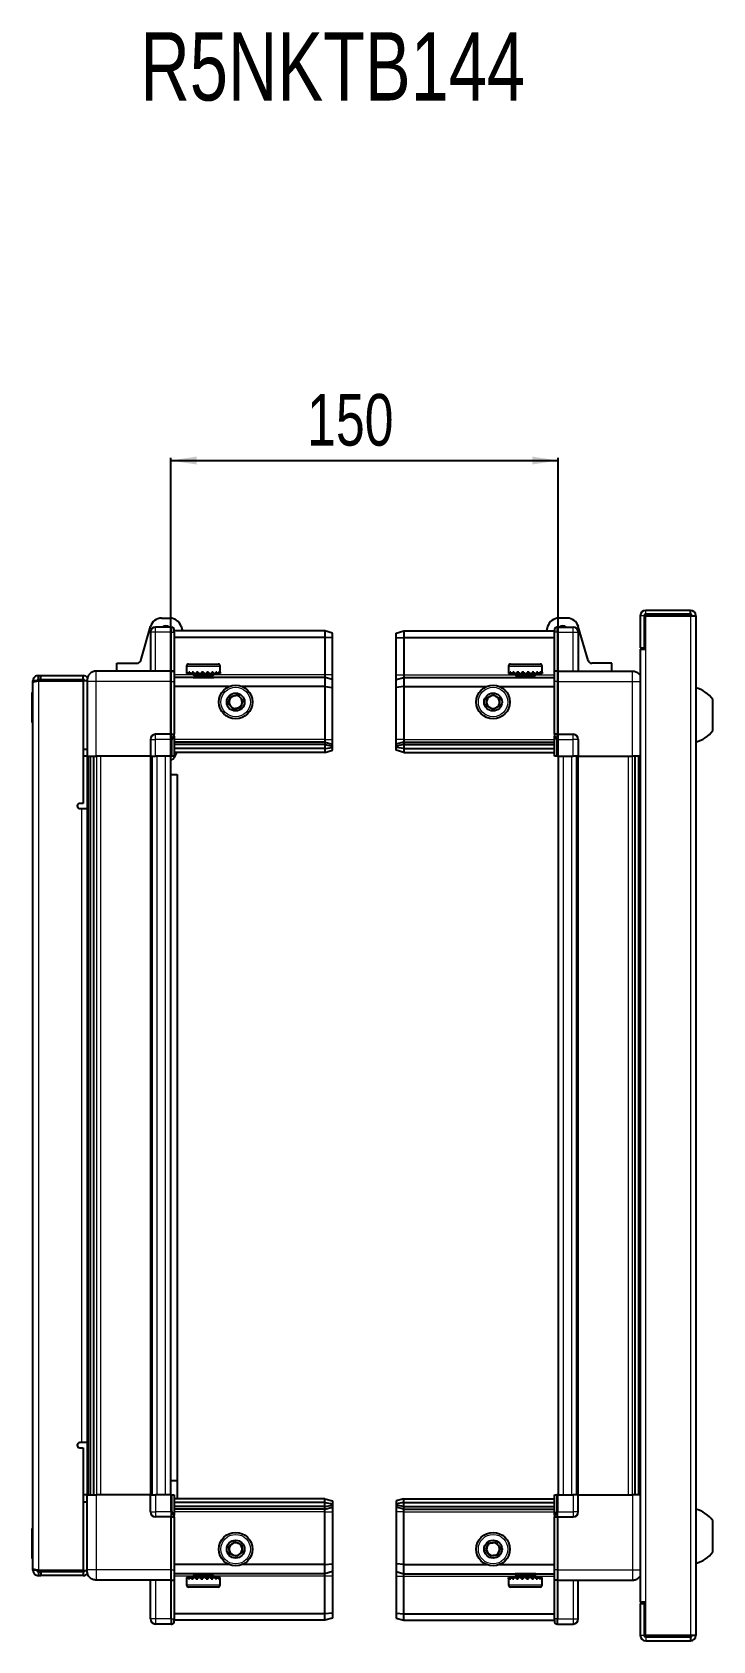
# Model space of a CAD drawing. Header units: millimetres. Extents: x 1214 to 4909, y 675 to 1887.
# Drawn here: x 3003 to 3266, y 1264 to 1887 of the extents above; entities that cross this region are included whole.
import ezdxf

# ---------------------------------------------------------------- set-up
doc = ezdxf.new("R2010")
doc.units = ezdxf.units.MM
doc.layers.add('FORMAT', color=7, linetype='Continuous')
doc.styles.add('SLDTEXTSTYLE0', font='TXT', dxfattribs={"width": 0.75})
doc.dimstyles.new('SLDDIMSTYLE0', dxfattribs={"dimtxt": 20, "dimasz": 10, "dimexe": 0, "dimexo": 0.0625, "dimgap": 5, "dimtad": 2, "dimdec": 1, "dimrnd": 1e-09, "dimzin": 12, "dimdsep": 46, "dimtxsty": 'SLDTEXTSTYLE0', "dimsah": 1, "dimcen": 0.09, "dimadec": 0, "dimazin": 3, "dimtfac": 1, "dimtofl": 0, "dimtmove": 0, "dimatfit": 3, "dimfxl": 0, "dimfrac": 2, "dimtolj": 1, "dimtzin": 12, "dimarcsym": 0})

# ---------------------------------------------------------------- blocks, each defined once
blk = doc.blocks.new('_D_5')
at = {"layer": 'FORMAT'}
for p, q in [((3056.46, 1606.34), (3056.46, 1721.83)), ((3056.46, 1720.83), (3206.46, 1720.83)), ((3206.46, 1606.34), (3206.46, 1721.83))]:
    blk.add_line(p, q, dxfattribs=at)
for points in [[(3056.46, 1720.83), (3066.46, 1719.29), (3066.46, 1722.37)], [(3206.46, 1720.83), (3196.46, 1722.37), (3196.46, 1719.29)]]:
    blk.add_solid(points, dxfattribs=at)
at = {"layer": 'FORMAT', "insert": (3109.29, 1746.61), "char_height": 20, "attachment_point": 1, "style": 'SLDTEXTSTYLE0'}
blk.add_mtext('150', dxfattribs=at)

msp = doc.modelspace()

# ---------------------------------------------------------------- linework, layer by layer
at = {"color": 7, "linetype": 'Continuous', "lineweight": 25}
for p, q in [((3052.93, 1659.83), (3056.15, 1659.83)), ((3210, 1659.83), (3206.77, 1659.83)), ((3238.31, 1660.73), (3238.31, 1648.33)), ((3239.81, 1660.73), (3239.81, 1648.33)), ((3240.31, 1647.83), (3240.31, 1660.73)), ((3240.31, 1660.73), (3257.71, 1660.73)), ((3257.71, 1662.83), (3240.41, 1662.83)), ((3257.71, 1661.33), (3240.41, 1661.33)), ((3257.71, 1661.33), (3257.71, 1662.83)), ((3257.71, 1660.73), (3259.81, 1660.73)), ((3259.81, 1660.73), (3259.81, 1265.93)), ((3044.83, 1643.42), (3048.6, 1656.57)), ((3048.61, 1654.33), (3048.61, 1639.33)), ((3056.61, 1656.33), (3050.61, 1656.33)), ((3056.61, 1656.33), (3056.95, 1656.33)), ((3056.61, 1656.33), (3056.61, 1654.33)), ((3056.61, 1639.53), (3056.61, 1654.33)), ((3056.61, 1639.53), (3056.61, 1654.33)), ((3057.81, 1655.83), (3056.95, 1656.33)), ((3057.81, 1654.33), (3057.81, 1655.83)), ((3116.11, 1654.83), (3057.81, 1654.83)), ((3057.81, 1654.33), (3057.81, 1639.53)), ((3116.11, 1652.33), (3057.81, 1652.33)), ((3060.48, 1656.57), (3060.98, 1654.83)), ((3116.11, 1654.83), (3116.11, 1652.33)), ((3119.11, 1654.03), (3116.11, 1654.83)), ((3116.11, 1652.33), (3116.11, 1637.83)), ((3119.11, 1652.17), (3116.11, 1652.33)), ((3119.11, 1652.17), (3119.11, 1654.03)), ((3119.11, 1637.83), (3119.11, 1652.17)), ((3143.81, 1654.03), (3146.81, 1654.83)), ((3143.81, 1652.17), (3143.81, 1654.03)), ((3143.81, 1652.17), (3146.81, 1652.33)), ((3143.81, 1637.83), (3143.81, 1652.17)), ((3146.81, 1654.83), (3146.81, 1652.33)), ((3146.81, 1654.83), (3205.11, 1654.83)), ((3146.81, 1652.33), (3146.81, 1637.83)), ((3146.81, 1652.33), (3205.11, 1652.33)), ((3202.44, 1656.57), (3201.95, 1654.83)), ((3205.98, 1656.33), (3205.11, 1655.83)), ((3205.11, 1655.83), (3205.11, 1654.33)), ((3205.11, 1639.53), (3205.11, 1654.33)), ((3206.31, 1656.33), (3205.98, 1656.33)), ((3206.31, 1654.33), (3206.31, 1656.33)), ((3206.31, 1656.33), (3212.31, 1656.33)), ((3206.31, 1654.33), (3206.31, 1639.53)), ((3214.31, 1654.33), (3214.31, 1639.33)), ((3218.09, 1643.42), (3214.32, 1656.57)), ((3238.21, 1647.83), (3238.21, 1278.83)), ((3238.21, 1647.83), (3240.31, 1647.83)), ((3238.31, 1648.33), (3239.81, 1648.33)), ((3056.61, 1639.33), (3027.61, 1639.33)), ((3035.66, 1639.33), (3035.66, 1642.33)), ((3035.66, 1642.33), (3043.39, 1642.33)), ((3056.61, 1639.33), (3056.61, 1639.53)), ((3056.61, 1639.33), (3057.81, 1639.33)), ((3056.61, 1635.33), (3056.61, 1639.33)), ((3057.81, 1639.53), (3057.81, 1639.33)), ((3057.81, 1639.33), (3057.81, 1635.33)), ((3062.61, 1641.23), (3062.61, 1638.83)), ((3062.61, 1638.83), (3062.61, 1638.33)), ((3062.61, 1638.33), (3062.75, 1638.33)), ((3062.94, 1638.83), (3062.75, 1638.83)), ((3062.75, 1638.83), (3062.75, 1638.33)), ((3062.75, 1638.33), (3062.94, 1638.33)), ((3062.94, 1638.83), (3062.94, 1638.33)), ((3062.94, 1638.33), (3063.46, 1638.33)), ((3063.41, 1642.03), (3070.58, 1642.03)), ((3063.86, 1638.83), (3063.46, 1638.83)), ((3063.46, 1638.83), (3063.46, 1638.33)), ((3063.46, 1638.33), (3063.86, 1638.33)), ((3063.86, 1638.83), (3063.86, 1638.33)), ((3063.86, 1638.33), (3064.73, 1638.33)), ((3064.71, 1638.33), (3064.71, 1638.23)), ((3064.71, 1638.23), (3073.51, 1638.23)), ((3065.31, 1638.83), (3064.73, 1638.83)), ((3064.73, 1638.83), (3064.73, 1638.33)), ((3064.73, 1638.33), (3065.31, 1638.33)), ((3065.31, 1638.83), (3065.31, 1638.33)), ((3065.31, 1638.33), (3066.43, 1638.33)), ((3067.12, 1638.83), (3066.43, 1638.83)), ((3066.43, 1638.83), (3066.43, 1638.33)), ((3066.43, 1638.33), (3067.12, 1638.33)), ((3067.12, 1638.83), (3067.12, 1638.33)), ((3067.12, 1638.33), (3068.39, 1638.33)), ((3069.13, 1638.83), (3068.39, 1638.83)), ((3068.39, 1638.83), (3068.39, 1638.33)), ((3068.39, 1638.33), (3068.63, 1638.33)), ((3068.63, 1638.83), (3068.63, 1638.33)), ((3069.12, 1638.83), (3069.12, 1638.33)), ((3069.12, 1638.33), (3069.13, 1638.33)), ((3069.13, 1638.83), (3069.13, 1638.33)), ((3069.13, 1638.33), (3070.43, 1638.33)), ((3071.14, 1638.83), (3070.43, 1638.83)), ((3070.43, 1638.83), (3070.43, 1638.33)), ((3070.48, 1638.83), (3070.48, 1638.33)), ((3070.48, 1638.33), (3071.14, 1638.33)), ((3070.58, 1642.03), (3074.81, 1642.03)), ((3071.14, 1638.83), (3071.14, 1638.33)), ((3071.14, 1638.33), (3072.33, 1638.33)), ((3072.95, 1638.83), (3072.33, 1638.83)), ((3072.33, 1638.83), (3072.33, 1638.33)), ((3072.33, 1638.33), (3072.95, 1638.33)), ((3072.95, 1638.83), (3072.95, 1638.33)), ((3072.95, 1638.33), (3073.92, 1638.33)), ((3073.51, 1638.23), (3073.51, 1638.33)), ((3074.38, 1638.83), (3073.92, 1638.83)), ((3073.92, 1638.83), (3073.92, 1638.33)), ((3073.92, 1638.33), (3074.38, 1638.33)), ((3074.38, 1638.83), (3074.38, 1638.33)), ((3074.38, 1638.33), (3075.03, 1638.33)), ((3075.3, 1638.83), (3075.03, 1638.83)), ((3075.03, 1638.83), (3075.03, 1638.33)), ((3075.03, 1638.33), (3075.3, 1638.33)), ((3075.3, 1638.83), (3075.3, 1638.33)), ((3075.3, 1638.33), (3075.57, 1638.33)), ((3075.61, 1638.83), (3075.57, 1638.83)), ((3075.57, 1638.83), (3075.57, 1638.33)), ((3075.57, 1638.33), (3075.61, 1638.33)), ((3075.61, 1638.83), (3075.61, 1641.23)), ((3075.61, 1638.83), (3075.61, 1638.33)), ((3187.31, 1641.23), (3187.31, 1638.33)), ((3187.31, 1638.33), (3187.35, 1638.33)), ((3187.47, 1638.83), (3187.35, 1638.83)), ((3187.35, 1638.83), (3187.35, 1638.33)), ((3187.35, 1638.33), (3187.47, 1638.33)), ((3187.47, 1638.83), (3187.47, 1638.33)), ((3187.47, 1638.33), (3187.88, 1638.33)), ((3188.22, 1638.83), (3187.88, 1638.83)), ((3187.88, 1638.83), (3187.88, 1638.33)), ((3187.88, 1638.33), (3188.22, 1638.33)), ((3188.11, 1642.03), (3199.51, 1642.03)), ((3188.22, 1638.83), (3188.22, 1638.33)), ((3188.22, 1638.33), (3188.99, 1638.33)), ((3189.52, 1638.83), (3188.99, 1638.83)), ((3188.99, 1638.83), (3188.99, 1638.33)), ((3188.99, 1638.33), (3189.52, 1638.33)), ((3189.41, 1638.33), (3189.41, 1638.23)), ((3189.41, 1638.23), (3198.21, 1638.23)), ((3189.52, 1638.83), (3189.52, 1638.33)), ((3189.52, 1638.33), (3190.57, 1638.33)), ((3191.23, 1638.83), (3190.57, 1638.83)), ((3190.57, 1638.83), (3190.57, 1638.33)), ((3190.57, 1638.33), (3191.23, 1638.33)), ((3191.23, 1638.83), (3191.23, 1638.33)), ((3191.23, 1638.33), (3192.47, 1638.33)), ((3193.2, 1638.83), (3192.47, 1638.83)), ((3192.47, 1638.83), (3192.47, 1638.33)), ((3192.47, 1638.33), (3192.91, 1638.33)), ((3192.91, 1638.83), (3192.91, 1638.33)), ((3193.2, 1638.83), (3193.2, 1638.33)), ((3193.2, 1638.33), (3194.5, 1638.33)), ((3195.23, 1638.83), (3194.5, 1638.83)), ((3194.5, 1638.83), (3194.5, 1638.33)), ((3194.77, 1638.83), (3194.77, 1638.33)), ((3194.77, 1638.33), (3195.23, 1638.33)), ((3195.23, 1638.83), (3195.23, 1638.33)), ((3195.23, 1638.33), (3196.47, 1638.33)), ((3197.12, 1638.83), (3196.47, 1638.83)), ((3196.47, 1638.83), (3196.47, 1638.33)), ((3196.47, 1638.33), (3197.12, 1638.33)), ((3197.12, 1638.83), (3197.12, 1638.33)), ((3197.12, 1638.33), (3198.17, 1638.33)), ((3198.69, 1638.83), (3198.17, 1638.83)), ((3198.17, 1638.83), (3198.17, 1638.33)), ((3198.17, 1638.33), (3198.69, 1638.33)), ((3198.21, 1638.23), (3198.21, 1638.33)), ((3198.69, 1638.83), (3198.69, 1638.33)), ((3198.69, 1638.33), (3199.45, 1638.33)), ((3199.78, 1638.83), (3199.45, 1638.83)), ((3199.45, 1638.83), (3199.45, 1638.33)), ((3199.45, 1638.33), (3199.78, 1638.33)), ((3199.78, 1638.83), (3199.78, 1638.33)), ((3199.78, 1638.33), (3200.17, 1638.33)), ((3200.28, 1638.83), (3200.17, 1638.83)), ((3200.17, 1638.83), (3200.17, 1638.33)), ((3200.17, 1638.33), (3200.28, 1638.33)), ((3200.28, 1638.83), (3200.28, 1638.33)), ((3200.28, 1638.33), (3200.31, 1638.33)), ((3200.31, 1638.33), (3200.31, 1641.23)), ((3205.11, 1639.33), (3205.11, 1639.53)), ((3206.31, 1639.33), (3205.11, 1639.33)), ((3205.11, 1635.33), (3205.11, 1639.33)), ((3206.31, 1639.53), (3206.31, 1639.33)), ((3206.31, 1639.33), (3206.31, 1635.33)), ((3206.31, 1639.33), (3235.31, 1639.33)), ((3227.26, 1642.33), (3219.53, 1642.33)), ((3227.26, 1639.33), (3227.26, 1642.33)), ((3004.61, 1635.48), (3003.11, 1635.48)), ((3003.11, 1634.98), (3003.11, 1635.48)), ((3003.11, 1291.68), (3003.11, 1634.98)), ((3005.21, 1636.08), (3005.21, 1637.58)), ((3005.21, 1637.58), (3006.11, 1637.58)), ((3005.21, 1636.08), (3006.11, 1636.08)), ((3005.21, 1635.58), (3022.61, 1635.58)), ((3006.11, 1636.08), (3006.11, 1637.58)), ((3006.11, 1637.58), (3022.61, 1637.58)), ((3006.11, 1636.08), (3022.61, 1636.08)), ((3022.61, 1636.08), (3022.61, 1637.58)), ((3024.11, 1635.58), (3022.61, 1635.58)), ((3022.61, 1635.58), (3022.61, 1588.08)), ((3024.11, 1635.33), (3024.11, 1606.33)), ((3056.61, 1615.03), (3056.61, 1635.33)), ((3116.11, 1636.83), (3057.81, 1636.83)), ((3057.81, 1635.33), (3057.81, 1615.03)), ((3079.11, 1633.33), (3057.81, 1633.33)), ((3065.11, 1637.83), (3065.8, 1637.35)), ((3065.11, 1637.83), (3070.14, 1637.83)), ((3065.8, 1637.35), (3065.11, 1636.86)), ((3065.11, 1636.86), (3065.11, 1636.83)), ((3065.11, 1636.86), (3070.14, 1636.86)), ((3065.8, 1637.35), (3069.96, 1637.35)), ((3069.96, 1637.35), (3072.42, 1637.35)), ((3070.14, 1637.83), (3073.11, 1637.83)), ((3070.14, 1636.86), (3073.11, 1636.86)), ((3072.42, 1637.35), (3073.11, 1637.83)), ((3073.11, 1636.86), (3072.42, 1637.35)), ((3073.11, 1636.83), (3073.11, 1636.86)), ((3116.11, 1633.33), (3084.11, 1633.33)), ((3116.11, 1637.83), (3116.11, 1636.83)), ((3116.11, 1636.83), (3116.11, 1633.33)), ((3119.11, 1636.03), (3116.11, 1636.83)), ((3116.11, 1633.33), (3116.11, 1612.83)), ((3116.11, 1633.33), (3119.11, 1633)), ((3119.11, 1636.03), (3119.11, 1637.83)), ((3119.11, 1633), (3119.11, 1636.03)), ((3119.11, 1612.83), (3119.11, 1633)), ((3143.81, 1636.03), (3143.81, 1637.83)), ((3143.81, 1636.03), (3146.81, 1636.83)), ((3143.81, 1633), (3143.81, 1636.03)), ((3146.81, 1633.33), (3143.81, 1633)), ((3143.81, 1612.83), (3143.81, 1633)), ((3146.81, 1637.83), (3146.81, 1636.83)), ((3146.81, 1636.83), (3146.81, 1633.33)), ((3146.81, 1636.83), (3205.11, 1636.83)), ((3146.81, 1633.33), (3146.81, 1612.83)), ((3146.81, 1633.33), (3178.81, 1633.33)), ((3183.81, 1633.33), (3205.11, 1633.33)), ((3189.81, 1637.83), (3190.5, 1637.35)), ((3189.81, 1637.83), (3197.81, 1637.83)), ((3190.5, 1637.35), (3189.81, 1636.86)), ((3189.81, 1636.86), (3189.81, 1636.83)), ((3189.81, 1636.86), (3197.81, 1636.86)), ((3190.5, 1637.35), (3197.12, 1637.35)), ((3197.12, 1637.35), (3197.81, 1637.83)), ((3197.81, 1636.86), (3197.12, 1637.35)), ((3197.81, 1636.83), (3197.81, 1636.86)), ((3205.11, 1615.03), (3205.11, 1635.33)), ((3206.31, 1635.33), (3206.31, 1615.03)), ((3003.11, 1630.96), (3002.81, 1630.96)), ((3002.81, 1619.39), (3002.81, 1630.96)), ((3266.41, 1616.33), (3266.41, 1628.33)), ((3002.81, 1619.39), (3003.11, 1619.39)), ((3056.61, 1614.83), (3050.61, 1614.83)), ((3056.61, 1614.83), (3056.61, 1615.03)), ((3056.61, 1614.83), (3056.61, 1612.83)), ((3056.61, 1614.83), (3057.81, 1614.83)), ((3057.81, 1615.03), (3057.81, 1614.83)), ((3057.81, 1614.15), (3057.81, 1614.83)), ((3057.81, 1614.15), (3057.81, 1606.33)), ((3205.11, 1614.83), (3205.11, 1615.03)), ((3206.31, 1614.83), (3205.11, 1614.83)), ((3205.11, 1614.83), (3205.11, 1614.15)), ((3205.11, 1606.33), (3205.11, 1614.15)), ((3206.31, 1615.03), (3206.31, 1614.83)), ((3206.31, 1612.83), (3206.31, 1614.83)), ((3206.31, 1614.83), (3212.31, 1614.83)), ((3206.31, 1612.83), (3206.31, 1614.83)), ((3022.61, 1609.08), (3024.11, 1609.08)), ((3048.61, 1612.83), (3048.61, 1606.33)), ((3056.61, 1606.33), (3056.61, 1612.83)), ((3056.61, 1606.33), (3056.61, 1612.83)), ((3056.95, 1606.33), (3056.95, 1612.83)), ((3116.11, 1611.83), (3057.81, 1611.83)), ((3116.11, 1610.83), (3057.81, 1610.83)), ((3116.11, 1609.33), (3057.81, 1609.33)), ((3116.11, 1607.83), (3057.81, 1607.83)), ((3116.11, 1612.83), (3116.11, 1611.83)), ((3116.11, 1611.83), (3116.11, 1610.83)), ((3116.11, 1611.83), (3119.11, 1611.03)), ((3116.11, 1610.83), (3116.11, 1609.33)), ((3116.11, 1610.83), (3119.11, 1610.29)), ((3116.11, 1609.33), (3119.11, 1609.78)), ((3116.11, 1609.33), (3116.11, 1607.83)), ((3116.11, 1607.83), (3119.11, 1608.63)), ((3119.11, 1611.03), (3119.11, 1612.83)), ((3119.11, 1610.29), (3119.11, 1611.03)), ((3119.11, 1609.78), (3119.11, 1610.29)), ((3119.11, 1608.63), (3119.11, 1609.78)), ((3143.81, 1611.03), (3143.81, 1612.83)), ((3146.81, 1611.83), (3143.81, 1611.03)), ((3143.81, 1610.29), (3143.81, 1611.03)), ((3146.81, 1610.83), (3143.81, 1610.29)), ((3143.81, 1609.78), (3143.81, 1610.29)), ((3143.81, 1608.63), (3143.81, 1609.78)), ((3146.81, 1609.33), (3143.81, 1609.78)), ((3146.81, 1607.83), (3143.81, 1608.63)), ((3146.81, 1612.83), (3146.81, 1611.83)), ((3146.81, 1611.83), (3146.81, 1610.83)), ((3146.81, 1611.83), (3205.11, 1611.83)), ((3146.81, 1610.83), (3205.11, 1610.83)), ((3146.81, 1610.83), (3146.81, 1609.33)), ((3146.81, 1609.33), (3205.11, 1609.33)), ((3146.81, 1609.33), (3146.81, 1607.83)), ((3146.81, 1607.83), (3205.11, 1607.83)), ((3205.98, 1612.83), (3205.98, 1606.33)), ((3206.31, 1612.83), (3206.31, 1606.33)), ((3214.31, 1612.83), (3214.31, 1606.33)), ((3024.11, 1606.33), (3022.61, 1606.33)), ((3024.76, 1320.33), (3024.76, 1606.33)), ((3026.55, 1606.33), (3026.55, 1320.33)), ((3026.59, 1606.33), (3026.59, 1320.33)), ((3048.61, 1606.33), (3027.61, 1606.33)), ((3048.61, 1606.33), (3050.61, 1606.33)), ((3049.26, 1320.33), (3049.26, 1606.33)), ((3056.61, 1606.33), (3050.61, 1606.33)), ((3056.46, 1320.33), (3056.46, 1606.33)), ((3056.61, 1606.33), (3056.95, 1606.33)), ((3056.61, 1606.33), (3056.61, 1606.33)), ((3057.81, 1606.33), (3056.95, 1606.33)), ((3056.95, 1606.33), (3056.95, 1606.33)), ((3205.98, 1606.33), (3205.11, 1606.33)), ((3206.31, 1606.33), (3205.98, 1606.33)), ((3206.31, 1606.33), (3212.31, 1606.33)), ((3206.46, 1606.33), (3206.46, 1320.33)), ((3214.31, 1606.33), (3212.31, 1606.33)), ((3213.66, 1606.33), (3213.66, 1320.33)), ((3214.31, 1606.33), (3235.31, 1606.33)), ((3236.33, 1320.33), (3236.33, 1606.33)), ((3236.37, 1320.33), (3236.37, 1606.33)), ((3238.16, 1606.33), (3238.16, 1320.33)), ((3056.46, 1599.33), (3058.96, 1599.33)), ((3058.96, 1599.33), (3058.96, 1325.83)), ((3022.61, 1588.08), (3021.26, 1588.08)), ((3021.26, 1586.08), (3022.01, 1586.08)), ((3022.01, 1586.08), (3024.11, 1586.08)), ((3024.11, 1586.08), (3024.11, 1340.58)), ((3022.01, 1340.58), (3021.26, 1340.58)), ((3024.11, 1340.58), (3022.01, 1340.58)), ((3021.26, 1338.58), (3022.61, 1338.58)), ((3022.61, 1338.58), (3022.61, 1291.08)), ((3058.96, 1325.83), (3056.46, 1325.83)), ((3058.96, 1325.83), (3058.96, 1318.83)), ((3024.11, 1320.33), (3022.61, 1320.33)), ((3024.11, 1317.58), (3022.61, 1317.58)), ((3024.11, 1291.33), (3024.11, 1320.33)), ((3048.61, 1320.33), (3027.61, 1320.33)), ((3048.61, 1313.83), (3048.61, 1320.33)), ((3048.61, 1320.33), (3050.61, 1320.33)), ((3056.61, 1320.33), (3050.61, 1320.33)), ((3056.61, 1313.83), (3056.61, 1320.33)), ((3056.61, 1320.33), (3056.95, 1320.33)), ((3056.95, 1313.83), (3056.95, 1320.33)), ((3056.95, 1320.33), (3057.81, 1320.33)), ((3057.81, 1320.33), (3057.81, 1312.51)), ((3116.11, 1318.83), (3057.81, 1318.83)), ((3116.11, 1317.33), (3057.81, 1317.33)), ((3116.11, 1315.83), (3057.81, 1315.83)), ((3116.11, 1314.83), (3057.81, 1314.83)), ((3116.11, 1317.33), (3116.11, 1318.83)), ((3116.11, 1318.83), (3119.11, 1318.03)), ((3116.11, 1315.83), (3116.11, 1317.33)), ((3116.11, 1317.33), (3119.11, 1316.87)), ((3116.11, 1315.83), (3119.11, 1316.37)), ((3116.11, 1314.83), (3116.11, 1315.83)), ((3116.11, 1314.83), (3119.11, 1315.63)), ((3116.11, 1313.83), (3116.11, 1314.83)), ((3119.11, 1318.03), (3119.11, 1316.87)), ((3119.11, 1316.87), (3119.11, 1316.37)), ((3119.11, 1316.37), (3119.11, 1315.63)), ((3119.11, 1315.63), (3119.11, 1313.83)), ((3146.81, 1318.83), (3143.81, 1318.03)), ((3143.81, 1318.03), (3143.81, 1316.87)), ((3146.81, 1317.33), (3143.81, 1316.87)), ((3143.81, 1316.87), (3143.81, 1316.37)), ((3146.81, 1315.83), (3143.81, 1316.37)), ((3143.81, 1316.37), (3143.81, 1315.63)), ((3146.81, 1314.83), (3143.81, 1315.63)), ((3143.81, 1315.63), (3143.81, 1313.83)), ((3146.81, 1317.33), (3146.81, 1318.83)), ((3146.81, 1318.83), (3205.11, 1318.83)), ((3146.81, 1315.83), (3146.81, 1317.33)), ((3146.81, 1317.33), (3205.11, 1317.33)), ((3146.81, 1315.83), (3205.11, 1315.83)), ((3146.81, 1314.83), (3146.81, 1315.83)), ((3146.81, 1314.83), (3205.11, 1314.83)), ((3146.81, 1313.83), (3146.81, 1314.83)), ((3205.11, 1312.51), (3205.11, 1320.33)), ((3205.11, 1320.33), (3205.98, 1320.33)), ((3205.98, 1320.33), (3205.98, 1320.33)), ((3205.98, 1320.33), (3205.98, 1313.83)), ((3206.31, 1320.33), (3205.98, 1320.33)), ((3206.31, 1320.33), (3206.31, 1313.83)), ((3206.31, 1320.33), (3206.31, 1320.33)), ((3206.31, 1320.33), (3206.31, 1313.83)), ((3206.31, 1320.33), (3212.31, 1320.33)), ((3214.31, 1320.33), (3212.31, 1320.33)), ((3214.31, 1313.83), (3214.31, 1320.33)), ((3214.31, 1320.33), (3235.31, 1320.33)), ((3056.61, 1311.83), (3050.61, 1311.83)), ((3056.61, 1313.83), (3056.61, 1311.83)), ((3056.61, 1313.83), (3056.61, 1311.83)), ((3056.61, 1311.83), (3057.81, 1311.83)), ((3056.61, 1311.63), (3056.61, 1311.83)), ((3056.61, 1291.33), (3056.61, 1311.63)), ((3057.81, 1311.83), (3057.81, 1312.51)), ((3057.81, 1311.83), (3057.81, 1311.63)), ((3057.81, 1311.63), (3057.81, 1291.33)), ((3116.11, 1293.33), (3116.11, 1313.83)), ((3119.11, 1313.83), (3119.11, 1293.66)), ((3143.81, 1313.83), (3143.81, 1293.66)), ((3146.81, 1293.33), (3146.81, 1313.83)), ((3205.11, 1312.51), (3205.11, 1311.83)), ((3206.31, 1311.83), (3205.11, 1311.83)), ((3205.11, 1311.63), (3205.11, 1311.83)), ((3205.11, 1291.33), (3205.11, 1311.63)), ((3206.31, 1311.83), (3206.31, 1313.83)), ((3206.31, 1311.83), (3206.31, 1311.63)), ((3206.31, 1311.83), (3212.31, 1311.83)), ((3206.31, 1311.63), (3206.31, 1291.33)), ((3266.41, 1298.33), (3266.41, 1310.33)), ((3003.11, 1307.26), (3002.81, 1307.26)), ((3002.81, 1297.59), (3002.81, 1307.26)), ((3002.81, 1295.69), (3002.81, 1297.59)), ((3002.81, 1295.69), (3003.11, 1295.69)), ((3003.11, 1291.18), (3003.11, 1291.68)), ((3004.61, 1291.18), (3003.11, 1291.18)), ((3022.61, 1291.08), (3005.21, 1291.08)), ((3005.21, 1290.58), (3005.21, 1289.08)), ((3005.21, 1290.58), (3006.11, 1290.58)), ((3006.11, 1290.58), (3006.11, 1289.08)), ((3022.61, 1290.58), (3006.11, 1290.58)), ((3022.61, 1291.08), (3024.11, 1291.08)), ((3022.61, 1290.58), (3022.61, 1289.08)), ((3056.61, 1287.33), (3056.61, 1291.33)), ((3079.11, 1293.33), (3057.81, 1293.33)), ((3057.81, 1291.33), (3057.81, 1287.33)), ((3116.11, 1289.83), (3057.81, 1289.83)), ((3065.11, 1289.83), (3065.11, 1289.8)), ((3065.11, 1289.8), (3065.8, 1289.31)), ((3065.22, 1289.8), (3065.11, 1289.8)), ((3073.11, 1289.8), (3065.22, 1289.8)), ((3072.42, 1289.31), (3073.11, 1289.8)), ((3073.11, 1289.8), (3073.11, 1289.83)), ((3116.11, 1293.33), (3084.11, 1293.33)), ((3116.11, 1293.33), (3119.11, 1293.66)), ((3116.11, 1289.83), (3116.11, 1293.33)), ((3119.11, 1290.63), (3116.11, 1289.83)), ((3116.11, 1288.83), (3116.11, 1289.83)), ((3119.11, 1293.66), (3119.11, 1290.63)), ((3119.11, 1290.63), (3119.11, 1288.83)), ((3146.81, 1293.33), (3143.81, 1293.66)), ((3143.81, 1293.66), (3143.81, 1290.63)), ((3143.81, 1290.63), (3146.81, 1289.83)), ((3143.81, 1290.63), (3143.81, 1288.83)), ((3146.81, 1293.33), (3178.81, 1293.33)), ((3146.81, 1289.83), (3146.81, 1293.33)), ((3146.81, 1289.83), (3205.11, 1289.83)), ((3146.81, 1288.83), (3146.81, 1289.83)), ((3183.81, 1293.33), (3205.11, 1293.33)), ((3189.81, 1289.83), (3189.81, 1289.8)), ((3189.81, 1289.8), (3190.5, 1289.31)), ((3197.81, 1289.8), (3189.81, 1289.8)), ((3197.12, 1289.31), (3197.81, 1289.8)), ((3197.81, 1289.8), (3197.81, 1289.83)), ((3205.11, 1287.33), (3205.11, 1291.33)), ((3206.31, 1291.33), (3206.31, 1287.33)), ((3005.21, 1289.08), (3006.11, 1289.08)), ((3022.61, 1289.08), (3006.11, 1289.08)), ((3056.61, 1287.33), (3027.61, 1287.33)), ((3048.61, 1272.33), (3048.61, 1287.33)), ((3056.61, 1287.33), (3057.81, 1287.33)), ((3056.61, 1287.13), (3056.61, 1287.33)), ((3056.61, 1272.33), (3056.61, 1287.13)), ((3057.81, 1287.33), (3057.81, 1287.13)), ((3057.81, 1287.13), (3057.81, 1272.33)), ((3062.61, 1288.33), (3062.61, 1285.43)), ((3062.71, 1288.33), (3062.61, 1288.33)), ((3062.71, 1287.83), (3062.71, 1288.33)), ((3062.87, 1288.33), (3062.71, 1288.33)), ((3062.71, 1287.83), (3062.87, 1287.83)), ((3062.87, 1287.83), (3062.87, 1288.33)), ((3063.36, 1288.33), (3062.87, 1288.33)), ((3063.36, 1287.83), (3063.36, 1288.33)), ((3063.75, 1288.33), (3063.36, 1288.33)), ((3063.36, 1287.83), (3063.75, 1287.83)), ((3063.56, 1284.63), (3063.41, 1284.63)), ((3074.81, 1284.63), (3063.56, 1284.63)), ((3063.75, 1287.83), (3063.75, 1288.33)), ((3064.58, 1288.33), (3063.75, 1288.33)), ((3064.58, 1287.83), (3064.58, 1288.33)), ((3065.14, 1288.33), (3064.58, 1288.33)), ((3064.58, 1287.83), (3065.14, 1287.83)), ((3064.71, 1288.43), (3064.71, 1288.33)), ((3070.11, 1288.43), (3064.71, 1288.43)), ((3065.8, 1289.31), (3065.11, 1288.83)), ((3065.22, 1288.83), (3065.11, 1288.83)), ((3065.14, 1287.83), (3065.14, 1288.33)), ((3066.25, 1288.33), (3065.14, 1288.33)), ((3073.11, 1288.83), (3065.22, 1288.83)), ((3065.89, 1289.31), (3065.8, 1289.31)), ((3072.42, 1289.31), (3065.89, 1289.31)), ((3066.25, 1287.83), (3066.25, 1288.33)), ((3066.93, 1288.33), (3066.25, 1288.33)), ((3066.25, 1287.83), (3066.93, 1287.83)), ((3066.93, 1287.83), (3066.93, 1288.33)), ((3068.19, 1288.33), (3066.93, 1288.33)), ((3068.19, 1287.83), (3068.19, 1288.33)), ((3068.49, 1288.33), (3068.19, 1288.33)), ((3068.19, 1287.83), (3068.93, 1287.83)), ((3068.49, 1287.83), (3068.49, 1288.33)), ((3068.93, 1287.83), (3068.93, 1288.33)), ((3070.22, 1288.33), (3068.93, 1288.33)), ((3073.51, 1288.43), (3070.11, 1288.43)), ((3070.22, 1287.83), (3070.22, 1288.33)), ((3070.22, 1287.83), (3070.94, 1287.83)), ((3070.35, 1287.83), (3070.35, 1288.33)), ((3070.94, 1288.33), (3070.35, 1288.33)), ((3070.94, 1287.83), (3070.94, 1288.33)), ((3072.15, 1288.33), (3070.94, 1288.33)), ((3072.15, 1287.83), (3072.15, 1288.33)), ((3072.78, 1288.33), (3072.15, 1288.33)), ((3072.15, 1287.83), (3072.78, 1287.83)), ((3073.11, 1288.83), (3072.42, 1289.31)), ((3072.78, 1287.83), (3072.78, 1288.33)), ((3073.78, 1288.33), (3072.78, 1288.33)), ((3073.51, 1288.33), (3073.51, 1288.43)), ((3073.78, 1287.83), (3073.78, 1288.33)), ((3074.26, 1288.33), (3073.78, 1288.33)), ((3073.78, 1287.83), (3074.26, 1287.83)), ((3074.26, 1287.83), (3074.26, 1288.33)), ((3074.95, 1288.33), (3074.26, 1288.33)), ((3074.95, 1287.83), (3074.95, 1288.33)), ((3075.23, 1288.33), (3074.95, 1288.33)), ((3074.95, 1287.83), (3075.23, 1287.83)), ((3075.23, 1287.83), (3075.23, 1288.33)), ((3075.55, 1288.33), (3075.23, 1288.33)), ((3075.55, 1287.83), (3075.55, 1288.33)), ((3075.61, 1288.33), (3075.55, 1288.33)), ((3075.55, 1287.83), (3075.61, 1287.83)), ((3075.61, 1285.43), (3075.61, 1288.33)), ((3075.61, 1287.83), (3075.61, 1288.33)), ((3075.61, 1288.33), (3075.61, 1288.33)), ((3116.11, 1274.33), (3116.11, 1288.83)), ((3119.11, 1288.83), (3119.11, 1274.48)), ((3143.81, 1288.83), (3143.81, 1274.48)), ((3146.81, 1274.33), (3146.81, 1288.83)), ((3187.31, 1288.33), (3187.31, 1285.43)), ((3187.33, 1288.33), (3187.31, 1288.33)), ((3187.33, 1287.83), (3187.33, 1288.33)), ((3187.43, 1288.33), (3187.33, 1288.33)), ((3187.33, 1287.83), (3187.43, 1287.83)), ((3187.43, 1287.83), (3187.43, 1288.33)), ((3187.8, 1288.33), (3187.43, 1288.33)), ((3187.8, 1287.83), (3187.8, 1288.33)), ((3188.12, 1288.33), (3187.8, 1288.33)), ((3187.8, 1287.83), (3188.12, 1287.83)), ((3199.51, 1284.63), (3188.11, 1284.63)), ((3188.12, 1287.83), (3188.12, 1288.33)), ((3188.86, 1288.33), (3188.12, 1288.33)), ((3188.86, 1287.83), (3188.86, 1288.33)), ((3189.37, 1288.33), (3188.86, 1288.33)), ((3188.86, 1287.83), (3189.37, 1287.83)), ((3189.37, 1287.83), (3189.37, 1288.33)), ((3190.4, 1288.33), (3189.37, 1288.33)), ((3189.41, 1288.43), (3189.41, 1288.33)), ((3198.21, 1288.43), (3189.41, 1288.43)), ((3190.5, 1289.31), (3189.81, 1288.83)), ((3197.81, 1288.83), (3189.81, 1288.83)), ((3190.4, 1287.83), (3190.4, 1288.33)), ((3191.05, 1288.33), (3190.4, 1288.33)), ((3190.4, 1287.83), (3191.05, 1287.83)), ((3197.12, 1289.31), (3190.5, 1289.31)), ((3191.05, 1287.83), (3191.05, 1288.33)), ((3192.28, 1288.33), (3191.05, 1288.33)), ((3192.28, 1287.83), (3192.28, 1288.33)), ((3192.77, 1288.33), (3192.28, 1288.33)), ((3192.28, 1287.83), (3193, 1287.83)), ((3192.77, 1287.83), (3192.77, 1288.33)), ((3193, 1287.83), (3193, 1288.33)), ((3194.3, 1288.33), (3193, 1288.33)), ((3194.3, 1287.83), (3194.3, 1288.33)), ((3194.3, 1287.83), (3195.04, 1287.83)), ((3194.64, 1287.83), (3194.64, 1288.33)), ((3195.04, 1288.33), (3194.64, 1288.33)), ((3195.04, 1287.83), (3195.04, 1288.33)), ((3196.28, 1288.33), (3195.04, 1288.33)), ((3196.28, 1287.83), (3196.28, 1288.33)), ((3196.95, 1288.33), (3196.28, 1288.33)), ((3196.28, 1287.83), (3196.95, 1287.83)), ((3196.95, 1287.83), (3196.95, 1288.33)), ((3198.02, 1288.33), (3196.95, 1288.33)), ((3197.81, 1288.83), (3197.12, 1289.31)), ((3198.02, 1287.83), (3198.02, 1288.33)), ((3198.55, 1288.33), (3198.02, 1288.33)), ((3198.02, 1287.83), (3198.55, 1287.83)), ((3198.21, 1288.33), (3198.21, 1288.43)), ((3198.55, 1287.83), (3198.55, 1288.33)), ((3199.34, 1288.33), (3198.55, 1288.33)), ((3199.34, 1287.83), (3199.34, 1288.33)), ((3199.7, 1288.33), (3199.34, 1288.33)), ((3199.34, 1287.83), (3199.7, 1287.83)), ((3199.7, 1287.83), (3199.7, 1288.33)), ((3200.13, 1288.33), (3199.7, 1288.33)), ((3200.13, 1287.83), (3200.13, 1288.33)), ((3200.26, 1288.33), (3200.13, 1288.33)), ((3200.13, 1287.83), (3200.26, 1287.83)), ((3200.26, 1287.83), (3200.26, 1288.33)), ((3200.31, 1288.33), (3200.26, 1288.33)), ((3200.31, 1285.43), (3200.31, 1288.33)), ((3206.31, 1287.33), (3205.11, 1287.33)), ((3205.11, 1287.13), (3205.11, 1287.33)), ((3205.11, 1272.33), (3205.11, 1287.13)), ((3206.31, 1287.33), (3206.31, 1287.13)), ((3206.31, 1287.33), (3235.31, 1287.33)), ((3206.31, 1287.13), (3206.31, 1272.33)), ((3206.31, 1287.13), (3206.31, 1272.33)), ((3214.31, 1272.33), (3214.31, 1287.33)), ((3240.31, 1278.83), (3238.21, 1278.83)), ((3238.31, 1278.33), (3239.81, 1278.33)), ((3238.31, 1278.33), (3238.31, 1265.93)), ((3239.81, 1278.33), (3239.81, 1265.93)), ((3240.31, 1265.93), (3240.31, 1278.83)), ((3056.61, 1272.33), (3056.61, 1270.33)), ((3056.95, 1270.33), (3057.81, 1270.83)), ((3056.95, 1270.33), (3057.81, 1270.83)), ((3116.11, 1274.33), (3057.81, 1274.33)), ((3057.81, 1270.83), (3057.81, 1272.33)), ((3116.11, 1271.83), (3057.81, 1271.83)), ((3119.11, 1274.48), (3116.11, 1274.33)), ((3116.11, 1271.83), (3116.11, 1274.33)), ((3119.11, 1272.63), (3116.11, 1271.83)), ((3119.11, 1274.48), (3119.11, 1272.63)), ((3143.81, 1274.48), (3146.81, 1274.33)), ((3143.81, 1274.48), (3143.81, 1272.63)), ((3143.81, 1272.63), (3146.81, 1271.83)), ((3146.81, 1274.33), (3205.11, 1274.33)), ((3146.81, 1271.83), (3146.81, 1274.33)), ((3146.81, 1271.83), (3205.11, 1271.83)), ((3205.11, 1272.33), (3205.11, 1270.83)), ((3205.11, 1270.83), (3205.98, 1270.33)), ((3206.31, 1270.33), (3206.31, 1272.33)), ((3056.61, 1270.33), (3050.61, 1270.33)), ((3056.61, 1270.33), (3056.95, 1270.33)), ((3056.61, 1270.33), (3056.61, 1270.33)), ((3056.61, 1270.33), (3056.95, 1270.33)), ((3206.31, 1270.33), (3205.98, 1270.33)), ((3206.31, 1270.33), (3212.31, 1270.33)), ((3257.71, 1265.93), (3240.31, 1265.93)), ((3240.41, 1265.33), (3257.71, 1265.33)), ((3259.81, 1265.93), (3257.71, 1265.93)), ((3257.71, 1265.33), (3257.71, 1263.83)), ((3240.41, 1263.83), (3257.71, 1263.83))]:
    msp.add_line(p, q, dxfattribs=at)
at = {"color": 8, "linetype": 'Continuous', "lineweight": 18}
for p, q in [((3239.81, 1660.73), (3238.31, 1660.73)), ((3240.41, 1661.33), (3240.41, 1662.83)), ((3257.71, 1660.73), (3257.71, 1265.93)), ((3050.61, 1654.33), (3048.61, 1654.33)), ((3050.61, 1654.33), (3050.61, 1656.33)), ((3050.61, 1639.33), (3050.61, 1654.33)), ((3056.61, 1654.33), (3050.61, 1654.33)), ((3056.61, 1654.33), (3057.81, 1654.33)), ((3206.31, 1654.33), (3205.11, 1654.33)), ((3206.31, 1654.33), (3212.31, 1654.33)), ((3212.31, 1654.33), (3212.31, 1656.33)), ((3212.31, 1639.33), (3212.31, 1654.33)), ((3212.31, 1654.33), (3214.31, 1654.33)), ((3240.31, 1647.83), (3240.31, 1278.83)), ((3056.61, 1639.53), (3057.81, 1639.53)), ((3062.61, 1641.23), (3070.78, 1641.23)), ((3070.78, 1641.23), (3075.61, 1641.23)), ((3187.31, 1641.23), (3200.31, 1641.23)), ((3205.11, 1639.53), (3206.31, 1639.53)), ((3005.21, 1635.58), (3005.21, 1291.08)), ((3027.61, 1606.33), (3027.61, 1635.33)), ((3056.61, 1635.33), (3027.61, 1635.33)), ((3056.61, 1635.33), (3057.81, 1635.33)), ((3065.11, 1637.83), (3057.81, 1637.83)), ((3116.11, 1637.83), (3073.11, 1637.83)), ((3119.11, 1637.83), (3116.11, 1637.83)), ((3143.81, 1637.83), (3146.81, 1637.83)), ((3146.81, 1637.83), (3189.81, 1637.83)), ((3197.81, 1637.83), (3205.11, 1637.83)), ((3206.31, 1635.33), (3205.11, 1635.33)), ((3206.31, 1635.33), (3235.31, 1635.33)), ((3235.31, 1606.33), (3235.31, 1635.33)), ((3050.61, 1612.83), (3050.61, 1614.83)), ((3056.61, 1615.03), (3057.81, 1615.03)), ((3205.11, 1615.03), (3206.31, 1615.03)), ((3212.31, 1612.83), (3212.31, 1614.83)), ((3048.61, 1612.83), (3050.61, 1612.83)), ((3050.61, 1606.33), (3050.61, 1612.83)), ((3056.61, 1612.83), (3050.61, 1612.83)), ((3056.61, 1612.83), (3056.95, 1612.83)), ((3116.11, 1612.83), (3057.81, 1612.83)), ((3116.11, 1612.83), (3119.11, 1612.83)), ((3146.81, 1612.83), (3143.81, 1612.83)), ((3146.81, 1612.83), (3205.11, 1612.83)), ((3206.31, 1612.83), (3205.98, 1612.83)), ((3206.31, 1612.83), (3212.31, 1612.83)), ((3212.31, 1606.33), (3212.31, 1612.83)), ((3214.31, 1612.83), (3212.31, 1612.83)), ((3024.11, 1586.08), (3024.11, 1606.33)), ((3025.35, 1606.33), (3025.35, 1320.33)), ((3027.79, 1320.33), (3027.79, 1606.33)), ((3029.21, 1606.33), (3029.21, 1320.33)), ((3048.61, 1320.33), (3048.61, 1606.33)), ((3051.26, 1320.33), (3051.26, 1606.33)), ((3054.46, 1320.33), (3054.46, 1606.33)), ((3056.61, 1606.33), (3056.95, 1606.33)), ((3208.46, 1606.33), (3208.46, 1320.33)), ((3211.66, 1606.33), (3211.66, 1320.33)), ((3214.31, 1606.33), (3214.31, 1320.33)), ((3233.71, 1320.33), (3233.71, 1606.33)), ((3235.13, 1606.33), (3235.13, 1320.33)), ((3237.58, 1320.33), (3237.58, 1606.33)), ((3022.01, 1340.58), (3022.01, 1586.08)), ((3024.11, 1320.33), (3024.11, 1340.58)), ((3027.61, 1320.33), (3027.61, 1291.33)), ((3050.61, 1320.33), (3050.61, 1313.83)), ((3206.31, 1320.33), (3205.98, 1320.33)), ((3212.31, 1320.33), (3212.31, 1313.83)), ((3235.31, 1320.33), (3235.31, 1291.33)), ((3048.61, 1313.83), (3050.61, 1313.83)), ((3050.61, 1313.83), (3050.61, 1311.83)), ((3056.61, 1313.83), (3050.61, 1313.83)), ((3056.61, 1313.83), (3056.95, 1313.83)), ((3057.81, 1311.63), (3056.61, 1311.63)), ((3116.11, 1313.83), (3057.81, 1313.83)), ((3116.11, 1313.83), (3119.11, 1313.83)), ((3146.81, 1313.83), (3143.81, 1313.83)), ((3146.81, 1313.83), (3205.11, 1313.83)), ((3206.31, 1311.63), (3205.11, 1311.63)), ((3206.31, 1313.83), (3205.98, 1313.83)), ((3206.31, 1313.83), (3212.31, 1313.83)), ((3214.31, 1313.83), (3212.31, 1313.83)), ((3212.31, 1313.83), (3212.31, 1311.83)), ((3056.61, 1291.33), (3027.61, 1291.33)), ((3056.61, 1291.33), (3057.81, 1291.33)), ((3206.31, 1291.33), (3205.11, 1291.33)), ((3206.31, 1291.33), (3235.31, 1291.33)), ((3050.61, 1287.33), (3050.61, 1272.33)), ((3057.81, 1287.13), (3056.61, 1287.13)), ((3065.11, 1288.83), (3057.81, 1288.83)), ((3062.78, 1285.43), (3062.61, 1285.43)), ((3075.61, 1285.43), (3062.78, 1285.43)), ((3116.11, 1288.83), (3073.11, 1288.83)), ((3119.11, 1288.83), (3116.11, 1288.83)), ((3143.81, 1288.83), (3146.81, 1288.83)), ((3146.81, 1288.83), (3189.81, 1288.83)), ((3200.31, 1285.43), (3187.31, 1285.43)), ((3197.81, 1288.83), (3205.11, 1288.83)), ((3206.31, 1287.13), (3205.11, 1287.13)), ((3212.31, 1287.33), (3212.31, 1272.33)), ((3050.61, 1272.33), (3048.61, 1272.33)), ((3050.61, 1272.33), (3050.61, 1270.33)), ((3056.61, 1272.33), (3050.61, 1272.33)), ((3056.61, 1272.33), (3057.81, 1272.33)), ((3206.31, 1272.33), (3205.11, 1272.33)), ((3206.31, 1272.33), (3212.31, 1272.33)), ((3212.31, 1272.33), (3214.31, 1272.33)), ((3212.31, 1272.33), (3212.31, 1270.33)), ((3239.81, 1265.93), (3238.31, 1265.93)), ((3240.41, 1265.33), (3240.41, 1263.83))]:
    msp.add_line(p, q, dxfattribs=at)
at = {"color": 7, "linetype": 'Continuous', "lineweight": 25}
for centre, radius in [((3081.61, 1627.33), 6.5), ((3181.31, 1627.33), 6.5), ((3081.61, 1627.33), 3.46), ((3181.31, 1627.33), 3.46), ((3081.61, 1299.33), 6.5), ((3081.61, 1299.33), 3.46), ((3181.31, 1299.33), 6.5), ((3181.31, 1299.33), 3.46)]:
    msp.add_circle(centre, radius, dxfattribs=at)
at = {"color": 8, "linetype": 'Continuous', "lineweight": 18}
for centre in [(3081.61, 1627.33), (3181.31, 1627.33), (3081.61, 1299.33), (3181.31, 1299.33)]:
    msp.add_circle(centre, 5.7, dxfattribs=at)
at = {"color": 7, "linetype": 'Continuous', "lineweight": 25}
for centre, radius, start, end in [((3052.93, 1655.33), 4.5, 90, 164), ((3054.56, 1654.93), 1.9, 47.4631, 132.5369), ((3056.15, 1655.33), 4.5, 16, 90), ((3206.77, 1655.33), 4.5, 90, 164), ((3208.36, 1654.93), 1.9, 47.4631, 132.5369), ((3210, 1655.33), 4.5, 16, 90), ((3240.41, 1660.73), 2.1, 90, 180), ((3240.41, 1660.73), 0.6, 90, 180), ((3257.71, 1660.73), 2.1, 0, 90), ((3257.71, 1660.73), 0.6, 0, 90), ((3050.61, 1654.33), 2, 90, 180), ((3212.31, 1654.33), 2, 0, 90), ((3043.39, 1643.83), 1.5, 270, 344), ((3063.41, 1641.23), 0.8, 90, 180), ((3064.71, 1637.83), 0.4, 0, 90), ((3073.51, 1637.83), 0.4, 90, 180), ((3074.81, 1641.23), 0.8, 0, 90), ((3188.11, 1641.23), 0.8, 90, 180), ((3189.41, 1637.83), 0.4, 0, 90), ((3198.21, 1637.83), 0.4, 90, 180), ((3199.51, 1641.23), 0.8, 0, 90), ((3219.53, 1643.83), 1.5, 196, 270), ((3005.11, 1635.08), 0.5, 90, 117.52901), ((3022.51, 1635.48), 0.6, 9.59407, 90), ((3022.51, 1635.48), 2.1, 32.2369, 87.2706), ((3256.79, 1621.31), 11.91, 36.1266, 75.29965), ((3081.61, 1627.33), 2.5, 161.00659, 221.00659), ((3081.61, 1627.33), 2.5, 101.00659, 161.00659), ((3081.61, 1627.33), 2.5, 221.00659, 281.00659), ((3081.61, 1627.33), 2.5, 41.00659, 101.00659), ((3081.61, 1627.33), 2.5, 281.00659, 341.00659), ((3081.61, 1627.33), 2.5, 341.00659, 41.00659), ((3181.31, 1627.33), 2.5, 120.74103, 180.74103), ((3181.31, 1627.33), 2.5, 180.74103, 240.74103), ((3181.31, 1627.33), 2.5, 60.74103, 120.74103), ((3181.31, 1627.33), 2.5, 0.74103, 60.74103), ((3181.31, 1627.33), 2.5, 300.74103, 0.74103), ((3181.31, 1627.33), 2.5, 240.74103, 300.74103), ((3050.61, 1612.83), 2, 90, 180), ((3212.31, 1612.83), 2, 0, 90), ((3256.79, 1623.35), 11.91, 284.70035, 323.8734), ((3053.96, 1608.98), 5, 300, 346.70293), ((3021.26, 1587.08), 1, 90, 270), ((3021.26, 1339.58), 1, 90, 270), ((3256.79, 1303.31), 11.91, 36.1266, 75.29965), ((3050.61, 1313.83), 2, 180, 270), ((3212.31, 1313.83), 2, 270, 0), ((3081.61, 1299.33), 2.5, 67.98423, 127.98423), ((3181.31, 1299.33), 2.5, 95.91157, 155.91157), ((3181.31, 1299.33), 2.5, 35.91157, 95.91157), ((3081.61, 1299.33), 2.5, 127.98423, 187.98423), ((3081.61, 1299.33), 2.5, 187.98423, 247.98423), ((3081.61, 1299.33), 2.5, 247.98423, 307.98423), ((3081.61, 1299.33), 2.5, 7.98423, 67.98423), ((3081.61, 1299.33), 2.5, 307.98423, 7.98423), ((3181.31, 1299.33), 2.5, 155.91157, 215.91157), ((3181.31, 1299.33), 2.5, 215.91157, 275.91157), ((3181.31, 1299.33), 2.5, 275.91157, 335.91157), ((3181.31, 1299.33), 2.5, 335.91157, 35.91157), ((3256.79, 1305.35), 11.91, 284.70035, 323.8734), ((3005.11, 1291.58), 0.5, 243.29122, 270), ((3022.51, 1291.18), 0.6, 270, 350.40593), ((3022.51, 1291.18), 2.1, 272.7294, 327.8305), ((3063.41, 1285.43), 0.8, 180, 270), ((3064.71, 1288.83), 0.4, 270, 0), ((3073.51, 1288.83), 0.4, 180, 270), ((3074.81, 1285.43), 0.8, 270, 360), ((3188.11, 1285.43), 0.8, 180, 270), ((3189.41, 1288.83), 0.4, 270, 0), ((3198.21, 1288.83), 0.4, 180, 270), ((3199.51, 1285.43), 0.8, 270, 0), ((3050.61, 1272.33), 2, 180, 270), ((3212.31, 1272.33), 2, 270, 0), ((3240.41, 1265.93), 2.1, 180, 270), ((3240.41, 1265.93), 0.6, 180, 270), ((3257.71, 1265.93), 2.1, 270, 0), ((3257.71, 1265.93), 0.6, 270, 0)]:
    msp.add_arc(centre, radius, start, end, dxfattribs=at)
for centre, start_param, end_param in [((3060.41, 1612.83), 2.418858, 3.141593), ((3202.51, 1612.83), 0, 0.722734), ((3060.41, 1313.83), 3.141593, 3.864327), ((3202.51, 1313.83), 5.560451, 6.283185)]:
    msp.add_ellipse(centre, major_axis=(3.46, 0), ratio=0.57735, start_param=start_param, end_param=end_param, dxfattribs=at)
for points, knots in [([(3027.61, 1639.33), (3027.17, 1639.28), (3026.49, 1639.21), (3025.68, 1638.77), (3025.12, 1638.32), (3024.67, 1637.76), (3024.23, 1636.95), (3024.16, 1636.27), (3024.11, 1635.83)], [0, 0, 0, 0, 0.239457, 0.368361, 0.5, 0.631639, 0.760543, 1, 1, 1, 1]), ([(3235.31, 1639.33), (3235.75, 1639.28), (3236.43, 1639.21), (3237.24, 1638.77), (3237.8, 1638.34), (3238.08, 1637.96), (3238.21, 1637.78)], [0, 0, 0, 0, 0.384298, 0.591173, 0.802437, 1, 1, 1, 1]), ([(3005.21, 1637.58), (3004.96, 1637.55), (3004.46, 1637.5), (3003.82, 1637.11), (3003.36, 1636.55), (3003.14, 1635.97), (3003.12, 1635.61), (3003.11, 1635.48)], [0, 0, 0, 0, 0.230255, 0.448522, 0.666786, 0.88505, 1, 1, 1, 1]), ([(3003.11, 1634.98), (3003.14, 1635.03), (3003.19, 1635.12), (3003.58, 1635.25), (3004.14, 1635.38), (3004.72, 1635.49), (3005.09, 1635.56), (3005.21, 1635.58)], [0, 0, 0, 0, 0.230255, 0.448522, 0.666786, 0.88505, 1, 1, 1, 1]), ([(3024.11, 1635.83), (3024.11, 1635.82), (3024.11, 1635.81), (3024.11, 1635.69), (3024.11, 1635.53), (3024.11, 1635.4), (3024.11, 1635.33)], [0, 0, 0, 0, 0.249394, 0.500333, 0.750167, 1, 1, 1, 1]), ([(3078.78, 1626.78), (3078.95, 1627.27), (3079.26, 1628.18), (3079.57, 1629.09), (3079.72, 1629.51)], [0, 0, 0, 0, 0.534686, 1, 1, 1, 1]), ([(3080.67, 1624.6), (3080.45, 1624.86), (3079.91, 1625.48), (3079.25, 1626.23), (3078.86, 1626.68), (3078.78, 1626.78)], [0, 0, 0, 0, 0.362901, 0.866875, 1, 1, 1, 1]), ([(3079.72, 1629.51), (3080.22, 1629.61), (3081.17, 1629.79), (3082.11, 1629.97), (3082.55, 1630.06)], [0, 0, 0, 0, 0.5346859, 1, 1, 1, 1]), ([(3082.55, 1630.06), (3082.63, 1629.96), (3083.03, 1629.51), (3083.68, 1628.76), (3084.22, 1628.14), (3084.44, 1627.88)], [0, 0, 0, 0, 0.133125, 0.637099, 1, 1, 1, 1]), ([(3084.44, 1627.88), (3084.28, 1627.39), (3083.96, 1626.48), (3083.65, 1625.57), (3083.51, 1625.15)], [0, 0, 0, 0, 0.534686, 1, 1, 1, 1]), ([(3178.79, 1628.74), (3179.24, 1629), (3180.06, 1629.5), (3180.89, 1629.99), (3181.27, 1630.22)], [0, 0, 0, 0, 0.534686, 1, 1, 1, 1]), ([(3178.83, 1625.85), (3178.83, 1625.98), (3178.82, 1626.58), (3178.81, 1627.57), (3178.8, 1628.4), (3178.79, 1628.74)], [0, 0, 0, 0, 0.133125, 0.637099, 1, 1, 1, 1]), ([(3181.35, 1624.44), (3180.9, 1624.7), (3180.06, 1625.17), (3179.22, 1625.64), (3178.83, 1625.85)], [0, 0, 0, 0, 0.534686, 1, 1, 1, 1]), ([(3181.27, 1630.22), (3181.72, 1629.96), (3182.57, 1629.49), (3183.4, 1629.02), (3183.79, 1628.81)], [0, 0, 0, 0, 0.534686, 1, 1, 1, 1]), ([(3183.83, 1625.92), (3183.39, 1625.66), (3182.56, 1625.16), (3181.73, 1624.67), (3181.35, 1624.44)], [0, 0, 0, 0, 0.534686, 1, 1, 1, 1]), ([(3183.79, 1628.81), (3183.8, 1628.46), (3183.81, 1627.64), (3183.82, 1626.64), (3183.83, 1626.04), (3183.83, 1625.92)], [0, 0, 0, 0, 0.362901, 0.866875, 1, 1, 1, 1]), ([(3083.51, 1625.15), (3083, 1625.05), (3082.05, 1624.87), (3081.11, 1624.69), (3080.67, 1624.6)], [0, 0, 0, 0, 0.534686, 1, 1, 1, 1]), ([(3024.11, 1606.33), (3024.15, 1606.33), (3024.23, 1606.33), (3024.83, 1606.33), (3025.72, 1606.33), (3026.7, 1606.33), (3027.35, 1606.33), (3027.61, 1606.33)], [0, 0, 0, 0, 0.214694, 0.429388, 0.644082, 0.858775, 1, 1, 1, 1]), ([(3238.16, 1606.33), (3238.12, 1606.33), (3237.9, 1606.33), (3237.18, 1606.33), (3236.22, 1606.33), (3235.57, 1606.33), (3235.31, 1606.33)], [0, 0, 0, 0, 0.0717073, 0.4209791, 0.7702508, 1, 1, 1, 1]), ([(3024.11, 1320.33), (3024.15, 1320.33), (3024.23, 1320.33), (3024.83, 1320.33), (3025.72, 1320.33), (3026.7, 1320.33), (3027.35, 1320.33), (3027.61, 1320.33)], [0, 0, 0, 0, 0.2146939, 0.4293877, 0.6440816, 0.8587754, 1, 1, 1, 1]), ([(3238.16, 1320.33), (3238.12, 1320.33), (3237.9, 1320.33), (3237.18, 1320.33), (3236.22, 1320.33), (3235.57, 1320.33), (3235.31, 1320.33)], [0, 0, 0, 0, 0.071707, 0.420979, 0.770251, 1, 1, 1, 1]), ([(3078.93, 1300.41), (3079.34, 1300.73), (3080.1, 1301.32), (3080.86, 1301.91), (3081.21, 1302.19)], [0, 0, 0, 0, 0.534686, 1, 1, 1, 1]), ([(3081.21, 1302.19), (3081.69, 1302), (3082.58, 1301.63), (3083.47, 1301.27), (3083.89, 1301.11)], [0, 0, 0, 0, 0.5346859, 1, 1, 1, 1]), ([(3179.62, 1301.67), (3179.96, 1301.7), (3180.78, 1301.79), (3181.77, 1301.89), (3182.36, 1301.95), (3182.49, 1301.96)], [0, 0, 0, 0, 0.362901, 0.866875, 1, 1, 1, 1]), ([(3182.49, 1301.96), (3182.79, 1301.55), (3183.36, 1300.77), (3183.92, 1299.99), (3184.18, 1299.63)], [0, 0, 0, 0, 0.534686, 1, 1, 1, 1]), ([(3079.34, 1297.55), (3079.32, 1297.68), (3079.24, 1298.27), (3079.1, 1299.26), (3078.98, 1300.07), (3078.93, 1300.41)], [0, 0, 0, 0, 0.133125, 0.637099, 1, 1, 1, 1]), ([(3082.01, 1296.47), (3081.53, 1296.66), (3080.64, 1297.03), (3079.75, 1297.39), (3079.34, 1297.55)], [0, 0, 0, 0, 0.534686, 1, 1, 1, 1]), ([(3084.29, 1298.25), (3083.88, 1297.93), (3083.12, 1297.34), (3082.36, 1296.75), (3082.01, 1296.47)], [0, 0, 0, 0, 0.534686, 1, 1, 1, 1]), ([(3083.89, 1301.11), (3083.93, 1300.76), (3084.05, 1299.95), (3084.19, 1298.96), (3084.27, 1298.37), (3084.29, 1298.25)], [0, 0, 0, 0, 0.362901, 0.866875, 1, 1, 1, 1]), ([(3178.44, 1299.03), (3178.65, 1299.5), (3179.04, 1300.38), (3179.44, 1301.26), (3179.62, 1301.67)], [0, 0, 0, 0, 0.534686, 1, 1, 1, 1]), ([(3180.13, 1296.69), (3179.83, 1297.11), (3179.26, 1297.89), (3178.7, 1298.67), (3178.44, 1299.03)], [0, 0, 0, 0, 0.534686, 1, 1, 1, 1]), ([(3183, 1296.99), (3182.88, 1296.98), (3182.28, 1296.92), (3181.29, 1296.81), (3180.48, 1296.73), (3180.13, 1296.69)], [0, 0, 0, 0, 0.133125, 0.637099, 1, 1, 1, 1]), ([(3184.18, 1299.63), (3183.97, 1299.16), (3183.58, 1298.28), (3183.19, 1297.4), (3183, 1296.99)], [0, 0, 0, 0, 0.534686, 1, 1, 1, 1]), ([(3005.21, 1291.08), (3004.96, 1291.13), (3004.46, 1291.22), (3003.82, 1291.35), (3003.36, 1291.48), (3003.14, 1291.59), (3003.12, 1291.66), (3003.11, 1291.68)], [0, 0, 0, 0, 0.230255, 0.448522, 0.666786, 0.88505, 1, 1, 1, 1]), ([(3003.11, 1291.18), (3003.14, 1290.93), (3003.19, 1290.43), (3003.58, 1289.79), (3004.14, 1289.33), (3004.72, 1289.11), (3005.09, 1289.09), (3005.21, 1289.08)], [0, 0, 0, 0, 0.2302553, 0.4485219, 0.6667858, 0.8850496, 1, 1, 1, 1]), ([(3024.11, 1290.83), (3024.11, 1290.84), (3024.11, 1290.85), (3024.11, 1290.97), (3024.11, 1291.13), (3024.11, 1291.26), (3024.11, 1291.33)], [0, 0, 0, 0, 0.2493943, 0.5003335, 0.7501667, 1, 1, 1, 1]), ([(3027.61, 1287.33), (3027.17, 1287.38), (3026.49, 1287.45), (3025.68, 1287.88), (3025.12, 1288.34), (3024.67, 1288.9), (3024.23, 1289.71), (3024.16, 1290.39), (3024.11, 1290.83)], [0, 0, 0, 0, 0.239457, 0.368361, 0.5, 0.631639, 0.760543, 1, 1, 1, 1]), ([(3235.31, 1287.33), (3235.75, 1287.38), (3236.43, 1287.45), (3237.24, 1287.89), (3237.8, 1288.32), (3238.08, 1288.7), (3238.21, 1288.88)], [0, 0, 0, 0, 0.384298, 0.591173, 0.802437, 1, 1, 1, 1])]:
    msp.add_open_spline(points, degree=3, knots=knots, dxfattribs=at)
at = {"color": 8, "linetype": 'Continuous', "lineweight": 18}
for points in [[(3027.61, 1635.33), (3027.61, 1635.85), (3027.61, 1636.9), (3027.61, 1638.22), (3027.61, 1639.15), (3027.61, 1639.27), (3027.61, 1639.33)], [(3235.31, 1635.33), (3235.31, 1635.85), (3235.31, 1636.9), (3235.31, 1638.22), (3235.31, 1639.15), (3235.31, 1639.27), (3235.31, 1639.33)], [(3027.61, 1291.33), (3027.61, 1290.81), (3027.61, 1289.76), (3027.61, 1288.44), (3027.61, 1287.51), (3027.61, 1287.39), (3027.61, 1287.33)], [(3235.31, 1291.33), (3235.31, 1290.81), (3235.31, 1289.76), (3235.31, 1288.44), (3235.31, 1287.51), (3235.31, 1287.39), (3235.31, 1287.33)]]:
    msp.add_open_spline(points, degree=3, dxfattribs=at)
at = {"color": 7, "linetype": 'Continuous', "lineweight": 25}
for points in [[(3005.21, 1636.08), (3005.13, 1636.07), (3004.98, 1636.05), (3004.78, 1635.91), (3004.64, 1635.72), (3004.62, 1635.56), (3004.61, 1635.48)], [(3004.61, 1291.18), (3004.62, 1291.1), (3004.64, 1290.94), (3004.78, 1290.75), (3004.98, 1290.61), (3005.13, 1290.59), (3005.21, 1290.58)]]:
    msp.add_open_spline(points, degree=3, dxfattribs=at)
at = {"color": 8, "linetype": 'Continuous', "lineweight": 18}
for points, knots in [([(3027.61, 1635.33), (3027.17, 1635.33), (3026.49, 1635.33), (3025.68, 1635.33), (3025.12, 1635.33), (3024.67, 1635.33), (3024.23, 1635.33), (3024.16, 1635.33), (3024.11, 1635.33)], [0, 0, 0, 0, 0.2394568, 0.3683607, 0.5, 0.6316393, 0.7605432, 1, 1, 1, 1]), ([(3235.31, 1635.33), (3235.75, 1635.33), (3236.43, 1635.33), (3237.24, 1635.33), (3237.8, 1635.33), (3238.08, 1635.33), (3238.21, 1635.33)], [0, 0, 0, 0, 0.384298, 0.591173, 0.802437, 1, 1, 1, 1]), ([(3027.61, 1291.33), (3027.17, 1291.33), (3026.49, 1291.33), (3025.68, 1291.33), (3025.12, 1291.33), (3024.67, 1291.33), (3024.23, 1291.33), (3024.16, 1291.33), (3024.11, 1291.33)], [0, 0, 0, 0, 0.239457, 0.368361, 0.5, 0.631639, 0.760543, 1, 1, 1, 1]), ([(3235.31, 1291.33), (3235.75, 1291.33), (3236.43, 1291.33), (3237.24, 1291.33), (3237.8, 1291.33), (3238.08, 1291.33), (3238.21, 1291.33)], [0, 0, 0, 0, 0.384298, 0.591173, 0.802437, 1, 1, 1, 1])]:
    msp.add_open_spline(points, degree=3, knots=knots, dxfattribs=at)

# ---------------------------------------------------------------- texts
at = {"layer": 'FORMAT', "insert": (3044.7, 1886.69), "char_height": 26.458, "attachment_point": 1, "style": 'SLDTEXTSTYLE0'}
msp.add_mtext('R5NKTB144', dxfattribs=at)

# ---------------------------------------------------------------- dimensions: what is measured, and where the dimension line sits
at = {"layer": 'FORMAT'}
dim = msp.add_linear_dim(base=(3206.46, 1720.83), p1=(3056.46, 1606.33), p2=(3206.46, 1606.33), angle=0, dimstyle='SLDDIMSTYLE0', dxfattribs=at)
dim.commit()
dim.dimension.update_dxf_attribs({"geometry": '_D_5', "text_midpoint": (3131.46, 1720.83), "dimtype": 160})

doc.saveas('drawing.dxf')
